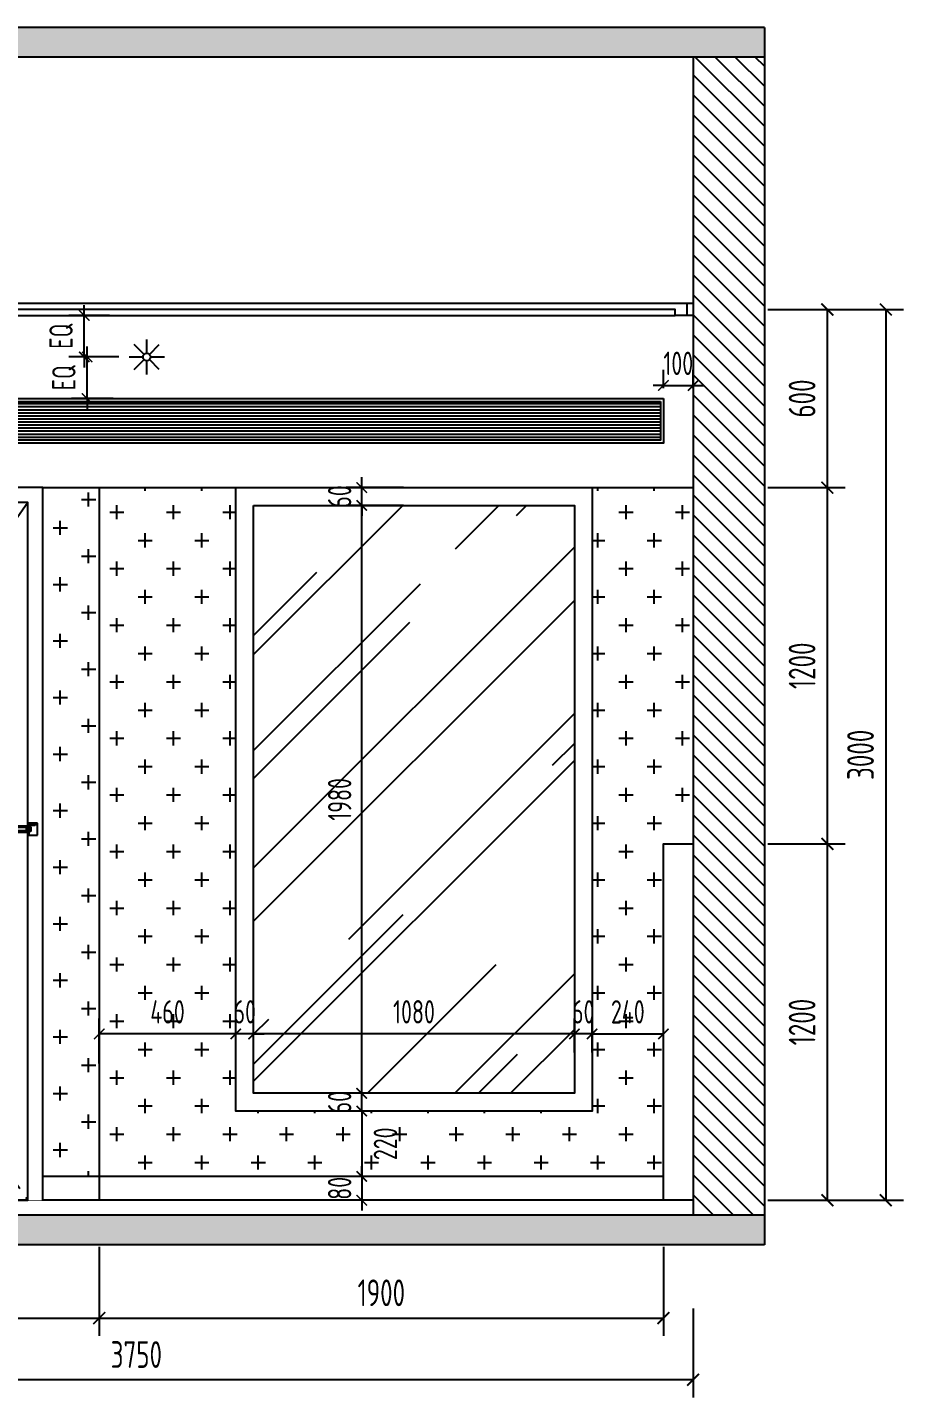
# Model space of a CAD drawing. Header units: millimetres. Extents: x 84706 to 149902, y -6776 to 26155.
# Drawn here: x 130691 to 133642, y 161 to 4776 of the extents above; entities that cross this region are included whole.
import ezdxf

# ---------------------------------------------------------------- set-up
doc = ezdxf.new("R2010")
doc.units = ezdxf.units.MM
doc.set_wipeout_variables(frame=1)
doc.linetypes.add('HIDDEN2', pattern=[0.1875, 0.125, -0.0625])
doc.linetypes.add('门开启线', pattern=[246.186284, 154.07819, -35.789775, 5.864009, -50.45431])
doc.layers.get('Defpoints').update_dxf_attribs({"color": 250})
for name, color, linetype in [('DD2-【地坪造型线】Floor', 251, 'Continuous'), ('EE1-【立面造型线（近看）】Elevation modelling line', 144, 'Continuous'), ('EE5-【立面楼板、墙体】Eloorslab_wall', 150, 'Continuous'), ('EE7-【立面填充】Hatch', 250, 'Continuous'), ('EE8-【立面完成线】Finish', 20, 'Continuous'), ('EL-FURN', 30, 'Continuous'), ('EL-立面看线', 30, 'Continuous'), ('EL-立面看线(稍粗）', 1, 'Continuous'), ('EL-立面细线', 142, 'Continuous'), ('EL-立面造型', 30, 'Continuous'), ('P-04-天花Ceiling AC', 14, 'Continuous'), ('P-04-天花Ceiling Lighting', 1, 'Continuous'), ('STEEL', 142, 'Continuous')]:
    doc.layers.add(name, color=color, linetype=linetype)
doc.styles.add('尺寸标注', font='ARCHS.SHX', dxfattribs={"width": 0.8})
doc.dimstyles.new('海龙1：25', dxfattribs={"dimscale": 25, "dimtxt": 2.25, "dimasz": 1, "dimexe": 1.5, "dimexo": 1, "dimgap": 1, "dimtad": 1, "dimdec": 0, "dimrnd": 5, "dimdsep": 46, "dimtxsty": '尺寸标注', "dimblk": 'ARCHTICK', "dimblk1": 'ARCHTICK', "dimblk2": 'ARCHTICK', "dimcen": 1, "dimclrd": 44, "dimclre": 44, "dimclrt": 2, "dimadec": 0, "dimazin": 0, "dimtfac": 1, "dimtdec": 0, "dimtix": 1, "dimtmove": 2, "dimatfit": 3, "dimldrblk": 'hl_arrow2', "dimfxl": 0, "dimarcsym": 0})

# ---------------------------------------------------------------- blocks, each defined once
blk = doc.blocks.new('*U919')
at = {"layer": 'EE7-【立面填充】Hatch'}
h = blk.add_hatch(dxfattribs=at)
h.set_pattern_fill('YPSGT-钢筋混凝土', color=256, scale=200, pattern_type=2)
h.set_pattern_definition([(45, (59259.6, 1136.84), (-28.284271, 28.284271), []), (50, (59259.6, 1136.84), (143.45204, -12.55044), [15, -165]), (355, (59259.6, 1136.84), (-27.75027, 150.43842), [12, -132]), (100.4514, (59271.55, 1135.8), (115.70187, 137.8879), [12.74804, -140.22842]), (46.1842, (59259.6, 1176.84), (213.44822, -33.1038), [22.5, -247.5]), (96.6356, (59277.39, 1174.08), (186.93254, 194.82358), [19.12206, -210.3426]), (351.1842, (59259.6, 1176.84), (186.9324, 194.82373), [18, -198]), (21, (59279.6, 1166.84), (119.38141, -80.52379), [15, -165]), (326, (59279.6, 1166.84), (48.66306, 145.03), [12, -132]), (71.4514, (59289.55, 1160.13), (168.04452, 64.5061), [12.74804, -140.22842]), (37.5, (59259.6, 1136.84), (2.431971, 66.57877), [0, -130.4, 0, -134, 0, -132.5]), (7.5, (59259.6, 1136.84), (52.613907, 78.882342), [0, -76.4, 0, -127.4, 0, -50.5]), (327.5, (59215, 1136.84), (106.764487, -4.510974), [0, -50, 0, -156, 0, -207]), (317.5, (59195, 1136.84), (116.637234, 20.020996), [0, -65, 0, -103.6, 0, -147])])
h.paths.add_polyline_path([(152339.9, -85929), (148109.9, -85929), (148109.9, -86029), (152339.9, -86029)])
h.paths.add_polyline_path([(152339.9, -82029), (152339.9, -81929), (148109.9, -81929), (148109.9, -82029)])
h = blk.add_hatch(dxfattribs=at)
h.set_pattern_fill('ANSI31', color=256, scale=15)
h.set_pattern_definition([(45, (152817.076, -84447.61), (-33.67596, 33.67596), [])])
h.paths.add_polyline_path([(152339.9, -85929), (152339.9, -82029), (152099.9, -82029), (152099.9, -85929)])
h.paths.add_polyline_path([(148109.9, -85929), (148349.9, -85929), (148349.9, -82029), (148109.9, -82029)])
at = {"layer": 'EE5-【立面楼板、墙体】Eloorslab_wall'}
for p, q in [((148109.9, -81929), (148109.9, -86029)), ((148109.9, -81929), (152339.9, -81929)), ((152339.9, -81929), (152339.9, -82029)), ((148109.9, -82029), (152339.9, -82029)), ((148349.9, -82029), (148349.9, -85929)), ((152099.9, -82029), (152099.9, -85929)), ((152339.9, -82029), (152339.9, -85929)), ((148109.9, -85929), (152339.9, -85929)), ((152339.9, -85929), (152339.9, -86029)), ((148109.9, -86029), (152339.9, -86029))]:
    blk.add_line(p, q, dxfattribs=at)
at = {"layer": 'EE8-【立面完成线】Finish'}
blk.add_line((148349.9, -85879), (152099.9, -85879), dxfattribs=at)
blk = doc.blocks.new('MT顶部喷淋')
at = {"layer": 'P-04-天花Ceiling Lighting', "color": 1}
for p, q in [((0, 25), (0, 118.7)), ((-17.7, 17.7), (-83.9, 83.9)), ((17.7, 17.7), (83.9, 83.9)), ((118.7, 0), (25, 0)), ((-25, 0), (-118.7, 0)), ((-83.9, -83.9), (-17.7, -17.7)), ((0, -118.7), (0, -25)), ((83.9, -83.9), (17.7, -17.7))]:
    blk.add_line(p, q, dxfattribs=at)
at = {"layer": 'P-04-天花Ceiling Lighting', "color": 1, "extrusion": (0, 0, -1)}
blk.add_ellipse((0, 0), major_axis=(-17.7, 17.7), ratio=1, start_param=5.890193371362064, end_param=12.17337867854165, dxfattribs=at)
blk = doc.blocks.new('_ArchTick')
at = {"color": 2, "linetype": 'ByBlock', "const_width": 0.15}
blk.add_lwpolyline([(-0.5, -0.5), (0.5, 0.5)], dxfattribs=at)
blk = doc.blocks.new('*D914')
at = {"layer": 'Defpoints', "color": 0, "transparency": 16777216}
for p in [(129783.2, 825.7), (130933.2, 825.7), (130933.2, 428.8)]:
    blk.add_point(p, dxfattribs=at)
at = {"layer": 'EE1-【立面造型线（近看）】Elevation modelling line', "color": 44, "lineweight": -2, "transparency": 16777216}
for p, q in [((129783.2, 668.8), (129783.2, 368.8)), ((130933.2, 668.8), (130933.2, 368.8)), ((129783.2, 428.8), (130933.2, 428.8))]:
    blk.add_line(p, q, dxfattribs=at)
at = {"layer": 'EE1-【立面造型线（近看）】Elevation modelling line', "color": 44, "lineweight": -2, "transparency": 16777216, "xscale": 40, "yscale": 40, "zscale": 40, "rotation": 180}
blk.add_blockref('_ArchTick', (129783.2, 428.8), dxfattribs=at)
at = {"layer": 'EE1-【立面造型线（近看）】Elevation modelling line', "color": 44, "lineweight": -2, "transparency": 16777216, "xscale": 40, "yscale": 40, "zscale": 40}
blk.add_blockref('_ArchTick', (130933.2, 428.8), dxfattribs=at)
at = {"layer": 'EE1-【立面造型线（近看）】Elevation modelling line', "color": 2, "transparency": 16777216, "insert": (130358.2, 513.8), "char_height": 90, "attachment_point": 5, "style": '尺寸标注'}
blk.add_mtext('1150', dxfattribs=at)
blk = doc.blocks.new('hl_arrow2')
at = {"color": 2}
blk.add_line((-0.22, 0), (-1, 0), dxfattribs=at)
blk.add_lwpolyline([(-0.22, 0), (-0.86, -0.69), (-0.65, -0.86), (0, 0), (-0.65, 0.86), (-0.86, 0.69)], close=True, dxfattribs=at)
for points in [[(-0.86, 0.69), (-0.65, 0.86), (-0.22, 0), (0, 0)], [(-0.86, -0.69), (-0.65, -0.86), (-0.22, 0), (0, 0)]]:
    blk.add_solid(points, dxfattribs=at)
blk = doc.blocks.new('*D915')
at = {"layer": 'Defpoints', "color": 0, "transparency": 16777216}
for p in [(130933.2, 825.7), (132833.2, 825.7), (132833.2, 428.8)]:
    blk.add_point(p, dxfattribs=at)
at = {"layer": 'EE1-【立面造型线（近看）】Elevation modelling line', "color": 44, "lineweight": -2, "transparency": 16777216}
for p, q in [((130933.2, 668.8), (130933.2, 368.8)), ((132833.2, 668.8), (132833.2, 368.8)), ((130933.2, 428.8), (132833.2, 428.8))]:
    blk.add_line(p, q, dxfattribs=at)
at = {"layer": 'EE1-【立面造型线（近看）】Elevation modelling line', "color": 44, "lineweight": -2, "transparency": 16777216, "xscale": 40, "yscale": 40, "zscale": 40, "rotation": 180}
blk.add_blockref('_ArchTick', (130933.2, 428.8), dxfattribs=at)
at = {"layer": 'EE1-【立面造型线（近看）】Elevation modelling line', "color": 44, "lineweight": -2, "transparency": 16777216, "xscale": 40, "yscale": 40, "zscale": 40}
blk.add_blockref('_ArchTick', (132833.2, 428.8), dxfattribs=at)
at = {"layer": 'EE1-【立面造型线（近看）】Elevation modelling line', "color": 2, "transparency": 16777216, "insert": (131883.2, 513.8), "char_height": 90, "attachment_point": 5, "style": '尺寸标注'}
blk.add_mtext('1900', dxfattribs=at)
blk = doc.blocks.new('*D901')
at = {"layer": 'Defpoints', "color": 0, "transparency": 16777216}
for p in [(129183.2, 825.7), (132933.2, 825.7), (129183.2, 220.9)]:
    blk.add_point(p, dxfattribs=at)
at = {"layer": 'EE1-【立面造型线（近看）】Elevation modelling line', "color": 44, "lineweight": -2, "transparency": 16777216}
for p, q in [((129183.2, 460.9), (129183.2, 160.9)), ((132933.2, 460.9), (132933.2, 160.9)), ((132933.2, 220.9), (129183.2, 220.9))]:
    blk.add_line(p, q, dxfattribs=at)
at = {"layer": 'EE1-【立面造型线（近看）】Elevation modelling line', "color": 44, "lineweight": -2, "transparency": 16777216, "xscale": 40, "yscale": 40, "zscale": 40, "rotation": 180}
blk.add_blockref('_ArchTick', (129183.2, 220.9), dxfattribs=at)
at = {"layer": 'EE1-【立面造型线（近看）】Elevation modelling line', "color": 44, "lineweight": -2, "transparency": 16777216, "xscale": 40, "yscale": 40, "zscale": 40}
blk.add_blockref('_ArchTick', (132933.2, 220.9), dxfattribs=at)
at = {"layer": 'EE1-【立面造型线（近看）】Elevation modelling line', "color": 2, "transparency": 16777216, "insert": (131058.2, 305.9), "char_height": 90, "attachment_point": 5, "style": '尺寸标注'}
blk.add_mtext('3750', dxfattribs=at)
blk = doc.blocks.new('*D903')
at = {"layer": 'Defpoints', "color": 0, "transparency": 16777216}
for p in [(131817.2, 1185.7), (131993.2, 1185.7), (131938.1, 1125.7)]:
    blk.add_point(p, dxfattribs=at)
at = {"layer": 'EE1-【立面造型线（近看）】Elevation modelling line', "color": 44, "lineweight": -2, "transparency": 16777216}
for p, q in [((131817.2, 1185.7), (131817.2, 1220.7)), ((131958.2, 1185.7), (131764.7, 1185.7)), ((131817.2, 1125.7), (131817.2, 1185.7)), ((131903.1, 1125.7), (131764.7, 1125.7)), ((131817.2, 1125.7), (131817.2, 1090.7))]:
    blk.add_line(p, q, dxfattribs=at)
at = {"layer": 'EE1-【立面造型线（近看）】Elevation modelling line', "color": 44, "lineweight": -2, "transparency": 16777216, "xscale": 35, "yscale": 35, "zscale": 35}
for p, rotation in [((131817.2, 1185.7), 270), ((131817.2, 1125.7), 90)]:
    blk.add_blockref('_ArchTick', p, dxfattribs=dict(at, rotation=rotation))
at = {"layer": 'EE1-【立面造型线（近看）】Elevation modelling line', "color": 2, "transparency": 16777216, "insert": (131742.8, 1155.7), "char_height": 78.75, "attachment_point": 5, "rotation": 90, "style": '尺寸标注'}
blk.add_mtext('60', dxfattribs=at)
blk = doc.blocks.new('*D904')
at = {"layer": 'Defpoints', "color": 0, "transparency": 16777216}
for p in [(131817.2, 3165.7), (131993.2, 3165.7), (131993.2, 1185.7)]:
    blk.add_point(p, dxfattribs=at)
at = {"layer": 'EE1-【立面造型线（近看）】Elevation modelling line', "color": 44, "lineweight": -2, "transparency": 16777216}
for p, q in [((131958.2, 3165.7), (131764.7, 3165.7)), ((131817.2, 1185.7), (131817.2, 3165.7)), ((131958.2, 1185.7), (131764.7, 1185.7))]:
    blk.add_line(p, q, dxfattribs=at)
at = {"layer": 'EE1-【立面造型线（近看）】Elevation modelling line', "color": 44, "lineweight": -2, "transparency": 16777216, "xscale": 35, "yscale": 35, "zscale": 35}
for p, rotation in [((131817.2, 3165.7), 90), ((131817.2, 1185.7), 270)]:
    blk.add_blockref('_ArchTick', p, dxfattribs=dict(at, rotation=rotation))
at = {"layer": 'EE1-【立面造型线（近看）】Elevation modelling line', "color": 2, "transparency": 16777216, "insert": (131742.8, 2175.7), "char_height": 78.75, "attachment_point": 5, "rotation": 90, "style": '尺寸标注'}
blk.add_mtext('1980', dxfattribs=at)
blk = doc.blocks.new('*D905')
at = {"layer": 'Defpoints', "color": 0, "transparency": 16777216}
for p in [(131817.2, 3225.7), (131993.2, 3225.7), (131993.2, 3165.7)]:
    blk.add_point(p, dxfattribs=at)
at = {"layer": 'EE1-【立面造型线（近看）】Elevation modelling line', "color": 44, "lineweight": -2, "transparency": 16777216}
for p, q in [((131817.2, 3225.7), (131817.2, 3260.7)), ((131958.2, 3225.7), (131764.7, 3225.7)), ((131817.2, 3165.7), (131817.2, 3225.7)), ((131958.2, 3165.7), (131764.7, 3165.7)), ((131817.2, 3165.7), (131817.2, 3130.7))]:
    blk.add_line(p, q, dxfattribs=at)
at = {"layer": 'EE1-【立面造型线（近看）】Elevation modelling line', "color": 44, "lineweight": -2, "transparency": 16777216, "xscale": 35, "yscale": 35, "zscale": 35}
for p, rotation in [((131817.2, 3225.7), 270), ((131817.2, 3165.7), 90)]:
    blk.add_blockref('_ArchTick', p, dxfattribs=dict(at, rotation=rotation))
at = {"layer": 'EE1-【立面造型线（近看）】Elevation modelling line', "color": 2, "transparency": 16777216, "insert": (131742.8, 3195.7), "char_height": 78.75, "attachment_point": 5, "rotation": 90, "style": '尺寸标注'}
blk.add_mtext('60', dxfattribs=at)
blk = doc.blocks.new('*D906')
at = {"layer": 'Defpoints', "color": 0, "transparency": 16777216}
for p in [(132533.2, 1385.7), (132533.2, 1288.3), (132593.2, 1288.3)]:
    blk.add_point(p, dxfattribs=at)
at = {"layer": 'EE1-【立面造型线（近看）】Elevation modelling line', "color": 44, "lineweight": -2, "transparency": 16777216}
for p, q in [((132533.2, 1323.3), (132533.2, 1438.2)), ((132593.2, 1323.3), (132593.2, 1438.2)), ((132533.2, 1385.7), (132498.2, 1385.7)), ((132593.2, 1385.7), (132533.2, 1385.7)), ((132593.2, 1385.7), (132628.2, 1385.7))]:
    blk.add_line(p, q, dxfattribs=at)
at = {"layer": 'EE1-【立面造型线（近看）】Elevation modelling line', "color": 44, "lineweight": -2, "transparency": 16777216, "xscale": 35, "yscale": 35, "zscale": 35}
blk.add_blockref('_ArchTick', (132533.2, 1385.7), dxfattribs=at)
at = {"layer": 'EE1-【立面造型线（近看）】Elevation modelling line', "color": 44, "lineweight": -2, "transparency": 16777216, "xscale": 35, "yscale": 35, "zscale": 35, "rotation": 180}
blk.add_blockref('_ArchTick', (132593.2, 1385.7), dxfattribs=at)
at = {"layer": 'EE1-【立面造型线（近看）】Elevation modelling line', "color": 2, "transparency": 16777216, "insert": (132563.2, 1460.1), "char_height": 78.75, "attachment_point": 5, "style": '尺寸标注'}
blk.add_mtext('60', dxfattribs=at)
blk = doc.blocks.new('*D907')
at = {"layer": 'Defpoints', "color": 0, "transparency": 16777216}
for p in [(131453.2, 1385.7), (131453.2, 1264.6), (132533.2, 1288.3)]:
    blk.add_point(p, dxfattribs=at)
at = {"layer": 'EE1-【立面造型线（近看）】Elevation modelling line', "color": 44, "lineweight": -2, "transparency": 16777216}
for p, q in [((131453.2, 1299.6), (131453.2, 1438.2)), ((132533.2, 1323.3), (132533.2, 1438.2)), ((132533.2, 1385.7), (131453.2, 1385.7))]:
    blk.add_line(p, q, dxfattribs=at)
at = {"layer": 'EE1-【立面造型线（近看）】Elevation modelling line', "color": 44, "lineweight": -2, "transparency": 16777216, "xscale": 35, "yscale": 35, "zscale": 35, "rotation": 180}
blk.add_blockref('_ArchTick', (131453.2, 1385.7), dxfattribs=at)
at = {"layer": 'EE1-【立面造型线（近看）】Elevation modelling line', "color": 44, "lineweight": -2, "transparency": 16777216, "xscale": 35, "yscale": 35, "zscale": 35}
blk.add_blockref('_ArchTick', (132533.2, 1385.7), dxfattribs=at)
at = {"layer": 'EE1-【立面造型线（近看）】Elevation modelling line', "color": 2, "transparency": 16777216, "insert": (131993.2, 1460.1), "char_height": 78.75, "attachment_point": 5, "style": '尺寸标注'}
blk.add_mtext('1080', dxfattribs=at)
blk = doc.blocks.new('*D908')
at = {"layer": 'Defpoints', "color": 0, "transparency": 16777216}
for p in [(131393.2, 1385.7), (131393.2, 1264.6), (131453.2, 1264.6)]:
    blk.add_point(p, dxfattribs=at)
at = {"layer": 'EE1-【立面造型线（近看）】Elevation modelling line', "color": 44, "lineweight": -2, "transparency": 16777216}
for p, q in [((131393.2, 1299.6), (131393.2, 1438.2)), ((131453.2, 1299.6), (131453.2, 1438.2)), ((131393.2, 1385.7), (131358.2, 1385.7)), ((131453.2, 1385.7), (131393.2, 1385.7)), ((131453.2, 1385.7), (131488.2, 1385.7))]:
    blk.add_line(p, q, dxfattribs=at)
at = {"layer": 'EE1-【立面造型线（近看）】Elevation modelling line', "color": 44, "lineweight": -2, "transparency": 16777216, "xscale": 35, "yscale": 35, "zscale": 35}
blk.add_blockref('_ArchTick', (131393.2, 1385.7), dxfattribs=at)
at = {"layer": 'EE1-【立面造型线（近看）】Elevation modelling line', "color": 44, "lineweight": -2, "transparency": 16777216, "xscale": 35, "yscale": 35, "zscale": 35, "rotation": 180}
blk.add_blockref('_ArchTick', (131453.2, 1385.7), dxfattribs=at)
at = {"layer": 'EE1-【立面造型线（近看）】Elevation modelling line', "color": 2, "transparency": 16777216, "insert": (131423.2, 1460.1), "char_height": 78.75, "attachment_point": 5, "style": '尺寸标注'}
blk.add_mtext('60', dxfattribs=at)
blk = doc.blocks.new('*D909')
at = {"layer": 'Defpoints', "color": 0, "transparency": 16777216}
for p in [(130933.2, 1385.7), (130933.2, 1251.4), (131393.2, 1264.6)]:
    blk.add_point(p, dxfattribs=at)
at = {"layer": 'EE1-【立面造型线（近看）】Elevation modelling line', "color": 44, "lineweight": -2, "transparency": 16777216}
for p, q in [((130933.2, 1286.4), (130933.2, 1438.2)), ((131393.2, 1299.6), (131393.2, 1438.2)), ((131393.2, 1385.7), (130933.2, 1385.7))]:
    blk.add_line(p, q, dxfattribs=at)
at = {"layer": 'EE1-【立面造型线（近看）】Elevation modelling line', "color": 44, "lineweight": -2, "transparency": 16777216, "xscale": 35, "yscale": 35, "zscale": 35, "rotation": 180}
blk.add_blockref('_ArchTick', (130933.2, 1385.7), dxfattribs=at)
at = {"layer": 'EE1-【立面造型线（近看）】Elevation modelling line', "color": 44, "lineweight": -2, "transparency": 16777216, "xscale": 35, "yscale": 35, "zscale": 35}
blk.add_blockref('_ArchTick', (131393.2, 1385.7), dxfattribs=at)
at = {"layer": 'EE1-【立面造型线（近看）】Elevation modelling line', "color": 2, "transparency": 16777216, "insert": (131163.2, 1460.1), "char_height": 78.75, "attachment_point": 5, "style": '尺寸标注'}
blk.add_mtext('460', dxfattribs=at)
blk = doc.blocks.new('*D910')
at = {"layer": 'Defpoints', "color": 0, "transparency": 16777216}
for p in [(132933.2, 3569.8), (132833.2, 3525.7), (132933.2, 3525.7)]:
    blk.add_point(p, dxfattribs=at)
at = {"layer": 'EE1-【立面造型线（近看）】Elevation modelling line', "color": 44, "lineweight": -2, "transparency": 16777216}
for p, q in [((132833.2, 3560.7), (132833.2, 3622.3)), ((132933.2, 3560.7), (132933.2, 3622.3)), ((132833.2, 3569.8), (132798.2, 3569.8)), ((132833.2, 3569.8), (132933.2, 3569.8)), ((132933.2, 3569.8), (132968.2, 3569.8))]:
    blk.add_line(p, q, dxfattribs=at)
at = {"layer": 'EE1-【立面造型线（近看）】Elevation modelling line', "color": 44, "lineweight": -2, "transparency": 16777216, "xscale": 35, "yscale": 35, "zscale": 35}
blk.add_blockref('_ArchTick', (132833.2, 3569.8), dxfattribs=at)
at = {"layer": 'EE1-【立面造型线（近看）】Elevation modelling line', "color": 44, "lineweight": -2, "transparency": 16777216, "xscale": 35, "yscale": 35, "zscale": 35, "rotation": 180}
blk.add_blockref('_ArchTick', (132933.2, 3569.8), dxfattribs=at)
at = {"layer": 'EE1-【立面造型线（近看）】Elevation modelling line', "color": 2, "transparency": 16777216, "insert": (132883.2, 3644.2), "char_height": 78.75, "attachment_point": 5, "style": '尺寸标注'}
blk.add_mtext('100', dxfattribs=at)
blk = doc.blocks.new('*D911')
at = {"layer": 'Defpoints', "color": 0, "transparency": 16777216}
for p in [(130892.3, 3665.7), (131033.9, 3665.7), (131014.7, 3525.7)]:
    blk.add_point(p, dxfattribs=at)
at = {"layer": 'EE1-【立面造型线（近看）】Elevation modelling line', "color": 44, "lineweight": -2, "transparency": 16777216}
for p, q in [((130892.3, 3665.7), (130892.3, 3700.7)), ((130998.9, 3665.7), (130839.8, 3665.7)), ((130892.3, 3525.7), (130892.3, 3665.7)), ((130979.7, 3525.7), (130839.8, 3525.7)), ((130892.3, 3525.7), (130892.3, 3490.7))]:
    blk.add_line(p, q, dxfattribs=at)
at = {"layer": 'EE1-【立面造型线（近看）】Elevation modelling line', "color": 44, "lineweight": -2, "transparency": 16777216, "xscale": 35, "yscale": 35, "zscale": 35}
for p, rotation in [((130892.3, 3665.7), 270), ((130892.3, 3525.7), 90)]:
    blk.add_blockref('_ArchTick', p, dxfattribs=dict(at, rotation=rotation))
at = {"layer": 'EE1-【立面造型线（近看）】Elevation modelling line', "color": 2, "transparency": 16777216, "insert": (130814.1, 3595.7), "char_height": 78.75, "attachment_point": 5, "rotation": 90, "style": '尺寸标注'}
blk.add_mtext('EQ', dxfattribs=at)
blk = doc.blocks.new('*D912')
at = {"layer": 'Defpoints', "color": 0, "transparency": 16777216}
for p in [(130882.8, 3805.7), (131002.7, 3805.7), (131033.9, 3665.7)]:
    blk.add_point(p, dxfattribs=at)
at = {"layer": 'EE1-【立面造型线（近看）】Elevation modelling line', "color": 44, "lineweight": -2, "transparency": 16777216}
for p, q in [((130882.8, 3805.7), (130882.8, 3840.7)), ((130967.7, 3805.7), (130830.3, 3805.7)), ((130882.8, 3665.7), (130882.8, 3805.7)), ((130998.9, 3665.7), (130830.3, 3665.7)), ((130882.8, 3665.7), (130882.8, 3630.7))]:
    blk.add_line(p, q, dxfattribs=at)
at = {"layer": 'EE1-【立面造型线（近看）】Elevation modelling line', "color": 44, "lineweight": -2, "transparency": 16777216, "xscale": 35, "yscale": 35, "zscale": 35}
for p, rotation in [((130882.8, 3805.7), 270), ((130882.8, 3665.7), 90)]:
    blk.add_blockref('_ArchTick', p, dxfattribs=dict(at, rotation=rotation))
at = {"layer": 'EE1-【立面造型线（近看）】Elevation modelling line', "color": 2, "transparency": 16777216, "insert": (130804.6, 3735.7), "char_height": 78.75, "attachment_point": 5, "rotation": 90, "style": '尺寸标注'}
blk.add_mtext('EQ', dxfattribs=at)
blk = doc.blocks.new('*D982')
at = {"layer": 'Defpoints', "color": 0, "transparency": 16777216}
for p in [(132933.2, 2025.7), (133385.2, 2025.7), (132933.2, 825.7)]:
    blk.add_point(p, dxfattribs=at)
at = {"layer": 'EE1-【立面造型线（近看）】Elevation modelling line', "color": 44, "lineweight": -2, "transparency": 16777216}
for p, q in [((133185.2, 2025.7), (133445.2, 2025.7)), ((133385.2, 825.7), (133385.2, 2025.7)), ((133185.2, 825.7), (133445.2, 825.7))]:
    blk.add_line(p, q, dxfattribs=at)
at = {"layer": 'EE1-【立面造型线（近看）】Elevation modelling line', "color": 44, "lineweight": -2, "transparency": 16777216, "xscale": 40, "yscale": 40, "zscale": 40}
for p, rotation in [((133385.2, 2025.7), 90), ((133385.2, 825.7), 270)]:
    blk.add_blockref('_ArchTick', p, dxfattribs=dict(at, rotation=rotation))
at = {"layer": 'EE1-【立面造型线（近看）】Elevation modelling line', "color": 2, "transparency": 16777216, "insert": (133300.2, 1425.7), "char_height": 90, "attachment_point": 5, "rotation": 90, "style": '尺寸标注'}
blk.add_mtext('1200', dxfattribs=at)
blk = doc.blocks.new('*D983')
at = {"layer": 'Defpoints', "color": 0, "transparency": 16777216}
for p in [(132933.2, 3225.7), (133385.2, 3225.7), (132933.2, 2025.7)]:
    blk.add_point(p, dxfattribs=at)
at = {"layer": 'EE1-【立面造型线（近看）】Elevation modelling line', "color": 44, "lineweight": -2, "transparency": 16777216}
for p, q in [((133185.2, 3225.7), (133445.2, 3225.7)), ((133385.2, 2025.7), (133385.2, 3225.7)), ((133185.2, 2025.7), (133445.2, 2025.7))]:
    blk.add_line(p, q, dxfattribs=at)
at = {"layer": 'EE1-【立面造型线（近看）】Elevation modelling line', "color": 44, "lineweight": -2, "transparency": 16777216, "xscale": 40, "yscale": 40, "zscale": 40}
for p, rotation in [((133385.2, 3225.7), 90), ((133385.2, 2025.7), 270)]:
    blk.add_blockref('_ArchTick', p, dxfattribs=dict(at, rotation=rotation))
at = {"layer": 'EE1-【立面造型线（近看）】Elevation modelling line', "color": 2, "transparency": 16777216, "insert": (133300.2, 2625.7), "char_height": 90, "attachment_point": 5, "rotation": 90, "style": '尺寸标注'}
blk.add_mtext('1200', dxfattribs=at)
blk = doc.blocks.new('*D984')
at = {"layer": 'Defpoints', "color": 0, "transparency": 16777216}
for p in [(132873.2, 3825.7), (133385.2, 3825.7), (132933.2, 3225.7)]:
    blk.add_point(p, dxfattribs=at)
at = {"layer": 'EE1-【立面造型线（近看）】Elevation modelling line', "color": 44, "lineweight": -2, "transparency": 16777216}
for p, q in [((133185.2, 3825.7), (133445.2, 3825.7)), ((133385.2, 3225.7), (133385.2, 3825.7)), ((133185.2, 3225.7), (133445.2, 3225.7))]:
    blk.add_line(p, q, dxfattribs=at)
at = {"layer": 'EE1-【立面造型线（近看）】Elevation modelling line', "color": 44, "lineweight": -2, "transparency": 16777216, "xscale": 40, "yscale": 40, "zscale": 40}
for p, rotation in [((133385.2, 3825.7), 90), ((133385.2, 3225.7), 270)]:
    blk.add_blockref('_ArchTick', p, dxfattribs=dict(at, rotation=rotation))
at = {"layer": 'EE1-【立面造型线（近看）】Elevation modelling line', "color": 2, "transparency": 16777216, "insert": (133300.2, 3525.7), "char_height": 90, "attachment_point": 5, "rotation": 90, "style": '尺寸标注'}
blk.add_mtext('600', dxfattribs=at)
blk = doc.blocks.new('*D985')
at = {"layer": 'Defpoints', "color": 0, "transparency": 16777216}
for p in [(132873.2, 3825.7), (132933.2, 825.7), (133582, 825.7)]:
    blk.add_point(p, dxfattribs=at)
at = {"layer": 'EE1-【立面造型线（近看）】Elevation modelling line', "color": 44, "lineweight": -2, "transparency": 16777216}
for p, q in [((133382, 3825.7), (133642, 3825.7)), ((133582, 3825.7), (133582, 825.7)), ((133382, 825.7), (133642, 825.7))]:
    blk.add_line(p, q, dxfattribs=at)
at = {"layer": 'EE1-【立面造型线（近看）】Elevation modelling line', "color": 44, "lineweight": -2, "transparency": 16777216, "xscale": 40, "yscale": 40, "zscale": 40}
for p, rotation in [((133582, 3825.7), 90), ((133582, 825.7), 270)]:
    blk.add_blockref('_ArchTick', p, dxfattribs=dict(at, rotation=rotation))
at = {"layer": 'EE1-【立面造型线（近看）】Elevation modelling line', "color": 2, "transparency": 16777216, "insert": (133497, 2325.7), "char_height": 90, "attachment_point": 5, "rotation": 90, "style": '尺寸标注'}
blk.add_mtext('3000', dxfattribs=at)
blk = doc.blocks.new('*D986')
at = {"layer": 'Defpoints', "color": 0, "transparency": 16777216}
for p in [(131938.1, 1125.7), (131817.2, 905.7), (131997.2, 905.7)]:
    blk.add_point(p, dxfattribs=at)
at = {"layer": 'EE1-【立面造型线（近看）】Elevation modelling line', "color": 44, "lineweight": -2, "transparency": 16777216}
for p, q in [((131903.1, 1125.7), (131764.7, 1125.7)), ((131817.2, 1125.7), (131817.2, 905.7)), ((131962.2, 905.7), (131764.7, 905.7))]:
    blk.add_line(p, q, dxfattribs=at)
at = {"layer": 'EE1-【立面造型线（近看）】Elevation modelling line', "color": 44, "lineweight": -2, "transparency": 16777216, "xscale": 35, "yscale": 35, "zscale": 35}
for p, rotation in [((131817.2, 1125.7), 90), ((131817.2, 905.7), 270)]:
    blk.add_blockref('_ArchTick', p, dxfattribs=dict(at, rotation=rotation))
at = {"layer": 'EE1-【立面造型线（近看）】Elevation modelling line', "color": 2, "transparency": 16777216, "insert": (131896.9, 1015.7), "char_height": 78.75, "attachment_point": 5, "rotation": 90, "style": '尺寸标注'}
blk.add_mtext('220', dxfattribs=at)
blk = doc.blocks.new('*D987')
at = {"layer": 'Defpoints', "color": 0, "transparency": 16777216}
for p in [(131997.2, 905.7), (131817.2, 825.7), (132028.3, 825.7)]:
    blk.add_point(p, dxfattribs=at)
at = {"layer": 'EE1-【立面造型线（近看）】Elevation modelling line', "color": 44, "lineweight": -2, "transparency": 16777216}
for p, q in [((131817.2, 905.7), (131817.2, 940.7)), ((131962.2, 905.7), (131764.7, 905.7)), ((131817.2, 905.7), (131817.2, 825.7)), ((131992.2, 825.7), (131764.7, 825.7)), ((131817.2, 825.7), (131817.2, 790.7))]:
    blk.add_line(p, q, dxfattribs=at)
at = {"layer": 'EE1-【立面造型线（近看）】Elevation modelling line', "color": 44, "lineweight": -2, "transparency": 16777216, "xscale": 35, "yscale": 35, "zscale": 35}
for p, rotation in [((131817.2, 905.7), 270), ((131817.2, 825.7), 90)]:
    blk.add_blockref('_ArchTick', p, dxfattribs=dict(at, rotation=rotation))
at = {"layer": 'EE1-【立面造型线（近看）】Elevation modelling line', "color": 2, "transparency": 16777216, "insert": (131742.8, 865.7), "char_height": 78.75, "attachment_point": 5, "rotation": 90, "style": '尺寸标注'}
blk.add_mtext('80', dxfattribs=at)
blk = doc.blocks.new('*D988')
at = {"layer": 'Defpoints', "color": 0, "transparency": 16777216}
for p in [(132833.2, 1385.7), (132833.2, 1357.8), (132593.2, 1288.3)]:
    blk.add_point(p, dxfattribs=at)
at = {"layer": 'EE1-【立面造型线（近看）】Elevation modelling line', "color": 44, "lineweight": -2, "transparency": 16777216}
for p, q in [((132593.2, 1323.3), (132593.2, 1438.2)), ((132833.2, 1385.7), (132833.2, 1438.2)), ((132593.2, 1385.7), (132833.2, 1385.7))]:
    blk.add_line(p, q, dxfattribs=at)
at = {"layer": 'EE1-【立面造型线（近看）】Elevation modelling line', "color": 44, "lineweight": -2, "transparency": 16777216, "xscale": 35, "yscale": 35, "zscale": 35, "rotation": 180}
blk.add_blockref('_ArchTick', (132593.2, 1385.7), dxfattribs=at)
at = {"layer": 'EE1-【立面造型线（近看）】Elevation modelling line', "color": 44, "lineweight": -2, "transparency": 16777216, "xscale": 35, "yscale": 35, "zscale": 35}
blk.add_blockref('_ArchTick', (132833.2, 1385.7), dxfattribs=at)
at = {"layer": 'EE1-【立面造型线（近看）】Elevation modelling line', "color": 2, "transparency": 16777216, "insert": (132713.2, 1460.1), "char_height": 78.75, "attachment_point": 5, "style": '尺寸标注'}
blk.add_mtext('240', dxfattribs=at)
blk = doc.blocks.new('A$C0D1D0B44')
at = {"layer": 'EL-立面细线', "ltscale": 0.5}
blk.add_line((-157.1, 25), (49.8, 25), dxfattribs=at)
at = {"layer": 'EL-立面细线', "ltscale": 200}
blk.add_lwpolyline([(-35, 15.2), (-35, -75.8), (35, -75.8), (35, 124), (-35, 124), (-35, 36.3)], dxfattribs=at)
blk.add_lwpolyline([(-20, 15), (0, 15, 1), (0, 35), (-20, 35, -0.036098), (-68.4, 41.7, 0.121386), (-125, 40, 0.140776), (-136.1, 32.4, 0.830049), (-130, 25, -0.183636), (-91.5, 26.2, 0.088987)], format="xyb", close=True, dxfattribs=at)
for radius, start, end in [(25, 203.6888, 155.9213), (17.5, 214.0674, 146.4058)]:
    blk.add_arc((0, 25), radius, start, end, dxfattribs=at)
blk = doc.blocks.new('*U713')
blk.add_wipeout([(0, -50), (0, 870), (2400, 870), (2400, -50)])
at = {"layer": 'EL-立面看线'}
blk.add_lwpolyline([(0, -50), (2400, -50), (2400, 870), (0, 870)], dxfattribs=at)
blk.add_lwpolyline([(0, 0), (2350, 0), (2350, 820), (0, 820)], close=True, dxfattribs=at)
at = {"layer": 'EL-立面看线(稍粗）', "linetype": '门开启线'}
blk.add_line((2350, 0), (1175, 820), dxfattribs=at)
blk.add_lwpolyline([(1175, 820), (0, 0), (0, 0), (0, 820), (1175, 820)], dxfattribs=at)
at = {"layer": 'STEEL'}
for p, q in [((1230, -2.5), (1230, -32.5)), ((1270, -2.5), (1230, -2.5)), ((1230, -32.5), (1270, -32.5)), ((1242, -9.5), (1242, -2.5)), ((1258, -9.5), (1242, -9.5)), ((1258, -9.5), (1258, -2.5)), ((1262, -24.5), (1262, -6.5)), ((1267, -6.5), (1262, -6.5)), ((1267, -9.5), (1262, -9.5)), ((1262, -15.5), (1267, -15.5)), ((1262, -21), (1267, -21)), ((1267, -24.5), (1262, -24.5)), ((1267, -24.5), (1267, -6.5)), ((1270, -32.5), (1270, -2.5))]:
    blk.add_line(p, q, dxfattribs=at)
at = {"layer": 'STEEL', "linetype": 'HIDDEN2'}
for points in [[(2285, 476), (2285, 729), (2335, 729), (2335, 476)], [(2347, 369), (2347, 729), (2364, 729), (2364, 369)]]:
    blk.add_lwpolyline(points, close=True, dxfattribs=at)
at = {"layer": 'STEEL'}
blk.add_lwpolyline([(1240, 88.9), (1240, 0), (1260, 0), (1260, 88.9, 0.414214), (1255, 93.9), (1245, 93.9, 0.414214)], format="xyb", close=True, dxfattribs=at)
blk.add_lwpolyline([(1245, 88.9), (1245, 5), (1255, 5), (1255, 88.9)], close=True, dxfattribs=at)
at = {"rotation": 270}
blk.add_blockref('A$C0D1D0B44', (875, 85), dxfattribs=at)

msp = doc.modelspace()

# ---------------------------------------------------------------- hatches: boundary and pattern name
at = {"layer": 'DD2-【地坪造型线】Floor'}
h = msp.add_hatch(dxfattribs=at)
h.set_pattern_fill('AR-RROOF', color=250, scale=20, angle=45)
h.set_pattern_definition([(45, (-1820.9, -21411), (431.0523, 1149.4728), [7620, -1016, 2540, -508]), (45, (-1522.76, -20753.64), (-836.96, 118.5394), [1524, -167.64, 3048, -381]), (45, (-1946.62, -20926.06), (1627.2224, 2108.5641), [4064, -711.2, 2032, -508])])
h.paths.add_polyline_path([(132533.2, 3165.7), (131453.2, 3165.7), (131453.2, 1185.7), (132533.2, 1185.7)])
at = {"layer": 'EE1-【立面造型线（近看）】Elevation modelling line'}
h = msp.add_hatch(dxfattribs=at)
h.set_pattern_fill('CROSS', color=250, scale=15, double=1)
h.set_pattern_definition([(0, (0, 6805.02), (95.25, 95.25), [47.625, -142.875]), (90, (23.81, 6781.2), (-95.25, 95.25), [47.625, -142.875])])
h.paths.add_polyline_path([(130933.2, 3225.7), (130743.2, 3225.7), (130743.2, 905.7), (130933.2, 905.7)])
h = msp.add_hatch(dxfattribs=at)
h.set_pattern_fill('CROSS', color=250, scale=15, double=1)
h.paths.add_polyline_path([(132833.2, 2025.7), (132933.2, 2025.7), (132933.2, 3225.7), (132593.2, 3225.7), (132593.2, 1125.7), (131393.2, 1125.7), (131393.2, 3225.7), (130933.2, 3225.7), (130933.2, 905.7), (132833.2, 905.7)])
h.paths.add_polyline_path([(131352.5, 1401), (131493.9, 1401), (131493.9, 1519.2), (131352.5, 1519.2)], flags=24)
h.paths.add_polyline_path([(131062.5, 1401), (131263.9, 1401), (131263.9, 1519.2), (131062.5, 1519.2)], flags=24)
h.paths.add_polyline_path([(131801.8, 1085), (131801.8, 1226.4), (131683.7, 1226.4), (131683.7, 1085)], flags=24)
h.paths.add_polyline_path([(132492.5, 1401), (132633.9, 1401), (132633.9, 1519.2), (132492.5, 1519.2)], flags=25)
at = {"layer": 'P-04-天花Ceiling AC'}
h = msp.add_hatch(dxfattribs=at)
h.set_pattern_fill('_USER', color=250, scale=10.24, style=0, pattern_type=0)
h.set_pattern_definition([(180, (-803031.587, -290379.411), (0, 10.24), [])])
h.paths.add_polyline_path([(132823, 3515.5), (132823, 3386), (129363.4, 3386), (129363.4, 3515.5)])

# ---------------------------------------------------------------- linework, layer by layer
at = {"layer": 'EE1-【立面造型线（近看）】Elevation modelling line'}
msp.add_line((130933.2, 3225.7), (130933.2, 825.7), dxfattribs=at)
at = {"layer": 'EE8-【立面完成线】Finish'}
msp.add_lwpolyline([(132833.2, 825.7), (132833.2, 2025.7), (132933.2, 2025.7)], dxfattribs=at)
at = {"layer": 'EL-FURN'}
msp.add_line((132913.2, 3805.7), (132913.2, 3845.7), dxfattribs=at)
at = {"layer": 'EL-FURN', "color": 4}
msp.add_lwpolyline([(132933.2, 3845.7), (132893.2, 3845.7), (132893.2, 3845.7), (129273.2, 3845.7), (129273.2, 3845.7), (129233.2, 3845.7), (129233.2, 3245.7), (129183.2, 3245.7)], dxfattribs=at)
at = {"layer": 'EL-FURN'}
msp.add_lwpolyline([(132933.2, 3805.7), (132873.2, 3805.7), (132873.2, 3825.7), (129293.2, 3825.7), (129293.2, 3805.7), (129253.2, 3805.7), (129253.2, 3225.7), (129183.2, 3225.7)], dxfattribs=at)
at = {"layer": 'EL-立面造型', "color": 250}
for p, q in [((129293.2, 3805.7), (132873.2, 3805.7)), ((129253.2, 3225.7), (132933.2, 3225.7))]:
    msp.add_line(p, q, dxfattribs=at)
at = {"layer": 'EL-立面造型', "color": 3}
msp.add_line((132833.2, 905.7), (130933.2, 905.7), dxfattribs=at)
at = {"layer": 'EL-立面造型'}
msp.add_lwpolyline([(131393.2, 3225.7), (132593.2, 3225.7), (132593.2, 1125.7), (131393.2, 1125.7)], close=True, dxfattribs=at)
at = {"layer": 'EL-立面造型', "color": 38}
msp.add_lwpolyline([(131453.2, 3165.7), (132533.2, 3165.7), (132533.2, 1185.7), (131453.2, 1185.7)], close=True, dxfattribs=at)
at = {"layer": 'P-04-天花Ceiling AC', "color": 14, "ltscale": 2}
msp.add_lwpolyline([(132833.2, 3525.7), (132833.2, 3375.7), (129353.2, 3375.7), (129353.2, 3525.7)], close=True, dxfattribs=at)
at = {"layer": 'P-04-天花Ceiling AC', "color": 8}
msp.add_lwpolyline([(132823, 3515.5), (132823, 3386), (129363.4, 3386), (129363.4, 3515.5)], close=True, dxfattribs=at)

# ---------------------------------------------------------------- block references
at = {"xscale": -1}
msp.add_blockref('*U919', (281283.2, 86704.7), dxfattribs=at)
at = {"layer": 'P-04-天花Ceiling Lighting', "color": 250, "xscale": -0.5, "yscale": 0.5, "zscale": 0.5}
msp.add_blockref('MT顶部喷淋', (131093.2, 3665.7), dxfattribs=at)

# ---------------------------------------------------------------- dimensions: what is measured, and where the dimension line sits
at = {"layer": 'EE1-【立面造型线（近看）】Elevation modelling line'}
for base, p1, p2, picture, middle in [((130882.8, 3805.7), (131033.9, 3665.7), (131002.7, 3805.7), '*D912', (130804.6, 3735.7)), ((130892.3, 3665.7), (131014.7, 3525.7), (131033.9, 3665.7), '*D911', (130814.1, 3595.7))]:
    dim = msp.add_linear_dim(base=base, p1=p1, p2=p2, angle=90, text='EQ', dimstyle='海龙1：25', override={"dimscale": 35}, dxfattribs=at)
    dim.commit()
    dim.dimension.update_dxf_attribs({"geometry": picture, "text_midpoint": middle})
for base, p1, p2, override, picture, middle in [((133385.2, 3825.7), (132933.2, 3225.7), (132873.2, 3825.7), {"dimscale": 40}, '*D984', (133300.2, 3525.7)), ((133582, 825.7), (132873.2, 3825.7), (132933.2, 825.7), {"dimscale": 40}, '*D985', (133497, 2325.7)), ((131817.2, 3225.7), (131993.2, 3165.7), (131993.2, 3225.7), {"dimscale": 35}, '*D905', (131742.8, 3195.7)), ((133385.2, 3225.7), (132933.2, 2025.7), (132933.2, 3225.7), {"dimscale": 40}, '*D983', (133300.2, 2625.7)), ((131817.2, 3165.7), (131993.2, 1185.7), (131993.2, 3165.7), {"dimscale": 35}, '*D904', (131742.8, 2175.7)), ((133385.2, 2025.7), (132933.2, 825.7), (132933.2, 2025.7), {"dimscale": 40}, '*D982', (133300.2, 1425.7)), ((131817.2, 1185.7), (131938.1, 1125.7), (131993.2, 1185.7), {"dimscale": 35}, '*D903', (131742.8, 1155.7)), ((131817.2, 825.7), (131997.2, 905.7), (132028.3, 825.7), {"dimscale": 35}, '*D987', (131742.8, 865.7))]:
    dim = msp.add_linear_dim(base=base, p1=p1, p2=p2, angle=90, dimstyle='海龙1：25', override=override, dxfattribs=at)
    dim.commit()
    dim.dimension.update_dxf_attribs({"geometry": picture, "text_midpoint": middle})
for base, p1, p2, override, picture, middle in [((132933.2, 3569.8), (132833.2, 3525.7), (132933.2, 3525.7), {"dimscale": 35}, '*D910', (132883.2, 3644.2)), ((130933.2, 1385.7), (131393.2, 1264.6), (130933.2, 1251.4), {"dimscale": 35}, '*D909', (131163.2, 1460.1)), ((131393.2, 1385.7), (131453.2, 1264.6), (131393.2, 1264.6), {"dimscale": 35}, '*D908', (131423.2, 1460.1)), ((131453.2, 1385.7), (132533.2, 1288.3), (131453.2, 1264.6), {"dimscale": 35}, '*D907', (131993.2, 1460.1)), ((132533.2, 1385.7), (132593.2, 1288.3), (132533.2, 1288.3), {"dimscale": 35}, '*D906', (132563.2, 1460.1)), ((132833.2, 1385.7), (132593.2, 1288.3), (132833.2, 1357.8), {"dimscale": 35}, '*D988', (132713.2, 1460.1)), ((129183.2, 220.9), (132933.2, 825.7), (129183.2, 825.7), {"dimscale": 40, "dimfxl": 6}, '*D901', (131058.2, 305.9)), ((130933.2, 428.8), (129783.2, 825.7), (130933.2, 825.7), {"dimscale": 40, "dimfxl": 6}, '*D914', (130358.2, 513.8)), ((132833.2, 428.8), (130933.2, 825.7), (132833.2, 825.7), {"dimscale": 40, "dimfxl": 6}, '*D915', (131883.2, 513.8))]:
    dim = msp.add_linear_dim(base=base, p1=p1, p2=p2, dimstyle='海龙1：25', override=override, dxfattribs=at)
    dim.commit()
    dim.dimension.update_dxf_attribs({"geometry": picture, "text_midpoint": middle})
dim = msp.add_linear_dim(base=(131817.2, 905.7), p1=(131938.1, 1125.7), p2=(131997.2, 905.7), angle=90, dimstyle='海龙1：25', override={"dimscale": 35}, dxfattribs=at)
dim.commit()
dim.dimension.update_dxf_attribs({"geometry": '*D986', "text_midpoint": (131896.9, 1015.7), "dimtype": 160})

# ---------------------------------------------------------------- next in the draw order: block references
at = {"rotation": 90.00000000000001}
msp.add_blockref('*U713', (130693.2, 825.7), dxfattribs=at)

# ---------------------------------------------------------------- next in the draw order: linework, layer by layer
at = {"layer": 'EL-立面造型', "color": 3}
msp.add_line((130933.2, 905.7), (130743.2, 905.7), dxfattribs=at)

doc.saveas('drawing.dxf')
